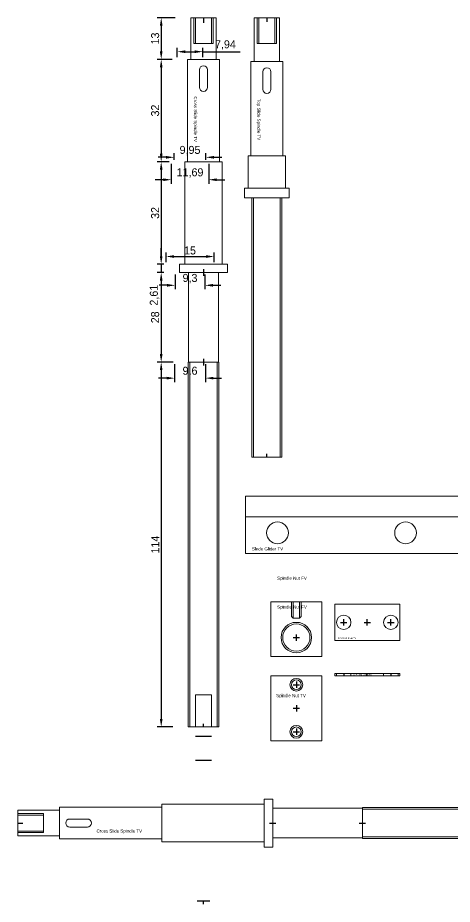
# Model space of a CAD drawing. Header units: millimetres. Extents: x 30 to 736, y 8 to 599.
# Drawn here: x 30 to 165.7, y 15.6 to 292.6 of the extents above; entities that cross this region are included whole.
import ezdxf

# ---------------------------------------------------------------- set-up
doc = ezdxf.new("R2010")
doc.units = ezdxf.units.MM
for name, color, linetype in [('Dim', 1, 'Continuous'), ('Hulplijn', 3, 'Continuous'), ('Text', 7, 'Continuous')]:
    doc.layers.add(name, color=color, linetype=linetype)
for name, color, linetype, lineweight in [('Inner', 8, 'Continuous', 9), ('Main', 7, 'Continuous', 20), ('Screw', 7, 'Continuous', 20), ('Screw Inner', 8, 'Continuous', 9)]:
    doc.layers.add(name, color=color, linetype=linetype, lineweight=lineweight)
doc.dimstyles.new('ISO-25', dxfattribs={"dimtxt": 2.5, "dimasz": 2.5, "dimexe": 1.25, "dimexo": 0.625, "dimtad": 1, "dimtxsty": 'Standard', "dimcen": 2.5, "dimadec": 0, "dimazin": 0, "dimtfac": 1, "dimtmove": 0, "dimatfit": 3, "dimfxl": 1, "dimarcsym": 0})

# ---------------------------------------------------------------- blocks, each defined once
blk = doc.blocks.new('DWARSSUPPORTAS TV')
at = {"layer": 'Hulplijn'}
for p, q in [((0, 79.61), (0, 78)), ((0, 1), (0, -1)), ((0, -27), (0, -29)), ((0, -142), (0, -141)), ((-2.5, -144.9), (2.5, -144.9)), ((-2.5, -152.4), (2.5, -152.4)), ((2, -196.39), (-2, -196.39)), ((0, -197.39), (0, -196.39))]:
    blk.add_line(p, q, dxfattribs=at)
at = {"layer": 'Inner'}
for p, q in [((-3, 71.61), (3, 71.61)), ((-2.54, -142), (-2.54, -132)), ((-2.54, -132), (2.54, -132)), ((2.54, -142), (2.54, -132))]:
    blk.add_line(p, q, dxfattribs=at)
at = {"layer": 'Main'}
for p, q in [((3.97, 79.61), (-3.97, 79.61)), ((-3.97, 79.61), (-3.97, 66.61)), ((3.97, 66.61), (3.97, 79.61)), ((-3.97, 66.61), (3.97, 66.61)), ((-1.25, 63.36), (-1.25, 57.86)), ((1.25, 63.36), (1.25, 57.86))]:
    blk.add_line(p, q, dxfattribs=at)
for points in [[(-4.975, 34.61), (4.975, 34.61), (4.975, 66.61), (-4.975, 66.61)], [(-5.845, 2.61), (5.845, 2.61), (5.845, 34.61), (-5.845, 34.61)], [(-7.5, 0), (7.5, 0), (7.5, 2.61), (-7.5, 2.61)], [(-4.65, -28), (4.65, -28), (4.65, 0), (-4.65, 0)]]:
    blk.add_lwpolyline(points, close=True, dxfattribs=at)
for centre, start, end in [((0, 63.36), 0, 180), ((0, 57.86), 180, 0)]:
    blk.add_arc(centre, 1.25, start, end, dxfattribs=at)
at = {"layer": 'Screw'}
for p, q in [((4.8, -28), (-4.8, -28)), ((-4.8, -28), (-4.8, -142)), ((-4.3, -28), (-4.3, -142)), ((4.3, -142), (4.3, -28)), ((4.8, -142), (4.8, -28)), ((-4.8, -142), (4.8, -142))]:
    blk.add_line(p, q, dxfattribs=at)
at = {"layer": 'Screw Inner'}
for p, q in [((-3, 79.61), (-3, 71.61)), ((-2.5, 79.61), (-2.5, 71.61)), ((2.5, 79.61), (2.5, 71.61)), ((3, 79.61), (3, 71.61))]:
    blk.add_line(p, q, dxfattribs=at)
at = {"layer": 'Text', "insert": (-2, 55), "char_height": 1, "attachment_point": 1, "rotation": 270}
blk.add_mtext('Cross Slide Spindle TV', dxfattribs=at)
blk = doc.blocks.new('*D94')
at = {"color": 0, "linetype": 'ByBlock', "lineweight": -2}
for p, q in [((79.15, 212.38), (79.15, 207.75)), ((88.45, 212.38), (88.45, 207.75)), ((76.65, 209), (74.15, 209)), ((90.95, 209), (93.45, 209))]:
    blk.add_line(p, q, dxfattribs=at)
at = {"color": 0, "linetype": 'ByBlock'}
for points in [[(79.15, 209), (76.65, 208.58), (76.65, 209.42)], [(88.45, 209), (90.95, 208.58), (90.95, 209.42)]]:
    blk.add_solid(points, dxfattribs=at)
at = {"layer": 'DEFPOINTS', "color": 0, "linetype": 'ByBlock'}
for p in [(79.15, 213), (88.45, 213)]:
    blk.add_point(p, dxfattribs=at)
at = {"color": 0, "linetype": 'ByBlock', "lineweight": -2, "insert": (83.8, 211.08), "char_height": 2.5, "attachment_point": 5}
blk.add_mtext('\\A1;9,3', dxfattribs=at)
blk = doc.blocks.new('*D95')
at = {"color": 0, "linetype": 'ByBlock', "lineweight": -2}
for p, q in [((78.83, 248.24), (78.83, 250.25)), ((88.78, 248.24), (88.78, 250.25)), ((76.33, 249), (73.83, 249)), ((91.28, 249), (93.78, 249))]:
    blk.add_line(p, q, dxfattribs=at)
at = {"color": 0, "linetype": 'ByBlock'}
for points in [[(78.83, 249), (76.33, 248.58), (76.33, 249.42)], [(88.78, 249), (91.28, 248.58), (91.28, 249.42)]]:
    blk.add_solid(points, dxfattribs=at)
at = {"layer": 'DEFPOINTS', "color": 0, "linetype": 'ByBlock'}
for p in [(78.83, 247.61), (88.78, 247.61)]:
    blk.add_point(p, dxfattribs=at)
at = {"color": 0, "linetype": 'ByBlock', "lineweight": -2, "insert": (83.8, 251.08), "char_height": 2.5, "attachment_point": 5}
blk.add_mtext('\\A1;9,95', dxfattribs=at)
blk = doc.blocks.new('*D96')
at = {"color": 0, "linetype": 'ByBlock', "lineweight": -2}
for p, q in [((79.83, 280.24), (79.83, 283.25)), ((87.77, 280.24), (87.77, 283.25)), ((82.33, 282), (85.27, 282)), ((87.77, 282), (99.44, 282))]:
    blk.add_line(p, q, dxfattribs=at)
at = {"color": 0, "linetype": 'ByBlock'}
for points in [[(79.83, 282), (82.33, 281.58), (82.33, 282.42)], [(87.77, 282), (85.27, 281.58), (85.27, 282.42)]]:
    blk.add_solid(points, dxfattribs=at)
at = {"layer": 'DEFPOINTS', "color": 0, "linetype": 'ByBlock'}
for p in [(79.83, 279.61), (87.77, 279.61)]:
    blk.add_point(p, dxfattribs=at)
at = {"color": 0, "linetype": 'ByBlock', "lineweight": -2, "insert": (94.85, 284.08), "char_height": 2.5, "attachment_point": 5}
blk.add_mtext('\\A1;7,94', dxfattribs=at)
blk = doc.blocks.new('*D97')
at = {"color": 0, "linetype": 'ByBlock', "lineweight": -2}
for p, q in [((79.2, 292.61), (73.55, 292.61)), ((74.8, 290.11), (74.8, 282.11)), ((78.2, 279.61), (73.55, 279.61))]:
    blk.add_line(p, q, dxfattribs=at)
at = {"color": 0, "linetype": 'ByBlock'}
for points in [[(74.8, 292.61), (74.38, 290.11), (75.22, 290.11)], [(74.8, 279.61), (74.38, 282.11), (75.22, 282.11)]]:
    blk.add_solid(points, dxfattribs=at)
at = {"layer": 'DEFPOINTS', "color": 0, "linetype": 'ByBlock'}
for p in [(79.83, 292.61), (78.83, 279.61)]:
    blk.add_point(p, dxfattribs=at)
at = {"color": 0, "linetype": 'ByBlock', "lineweight": -2, "insert": (72.92, 286.11), "char_height": 2.5, "attachment_point": 5, "rotation": 90}
blk.add_mtext('\\A1;13', dxfattribs=at)
blk = doc.blocks.new('*D98')
at = {"color": 0, "linetype": 'ByBlock', "lineweight": -2}
for p, q in [((78.2, 279.61), (73.55, 279.61)), ((74.8, 277.11), (74.8, 250.11)), ((77.33, 247.61), (73.55, 247.61))]:
    blk.add_line(p, q, dxfattribs=at)
at = {"color": 0, "linetype": 'ByBlock'}
for points in [[(74.8, 279.61), (74.38, 277.11), (75.22, 277.11)], [(74.8, 247.61), (74.38, 250.11), (75.22, 250.11)]]:
    blk.add_solid(points, dxfattribs=at)
at = {"layer": 'DEFPOINTS', "color": 0, "linetype": 'ByBlock'}
for p in [(78.83, 279.61), (77.95, 247.61)]:
    blk.add_point(p, dxfattribs=at)
at = {"color": 0, "linetype": 'ByBlock', "lineweight": -2, "insert": (72.92, 263.61), "char_height": 2.5, "attachment_point": 5, "rotation": 90}
blk.add_mtext('\\A1;32', dxfattribs=at)
blk = doc.blocks.new('*D99')
at = {"color": 0, "linetype": 'ByBlock', "lineweight": -2}
for p, q in [((77.33, 247.61), (73.55, 247.61)), ((74.8, 245.11), (74.8, 218.11)), ((75.67, 215.61), (73.55, 215.61))]:
    blk.add_line(p, q, dxfattribs=at)
at = {"color": 0, "linetype": 'ByBlock'}
for points in [[(74.8, 247.61), (74.38, 245.11), (75.22, 245.11)], [(74.8, 215.61), (74.38, 218.11), (75.22, 218.11)]]:
    blk.add_solid(points, dxfattribs=at)
at = {"layer": 'DEFPOINTS', "color": 0, "linetype": 'ByBlock'}
for p in [(77.95, 247.61), (76.3, 215.61)]:
    blk.add_point(p, dxfattribs=at)
at = {"color": 0, "linetype": 'ByBlock', "lineweight": -2, "insert": (72.92, 231.61), "char_height": 2.5, "attachment_point": 5, "rotation": 90}
blk.add_mtext('\\A1;32', dxfattribs=at)
blk = doc.blocks.new('*D100')
at = {"color": 0, "linetype": 'ByBlock', "lineweight": -2}
for p, q in [((74.8, 218.11), (74.8, 220.61)), ((75.67, 215.61), (73.55, 215.61)), ((74.8, 215.61), (74.8, 213)), ((75.67, 213), (73.55, 213)), ((74.8, 210.5), (74.8, 203.83))]:
    blk.add_line(p, q, dxfattribs=at)
at = {"color": 0, "linetype": 'ByBlock'}
for points in [[(74.8, 215.61), (74.38, 218.11), (75.22, 218.11)], [(74.8, 213), (74.38, 210.5), (75.22, 210.5)]]:
    blk.add_solid(points, dxfattribs=at)
at = {"layer": 'DEFPOINTS', "color": 0, "linetype": 'ByBlock'}
for p in [(76.3, 215.61), (76.3, 213)]:
    blk.add_point(p, dxfattribs=at)
at = {"color": 0, "linetype": 'ByBlock', "lineweight": -2, "insert": (72.72, 205.92), "char_height": 2.5, "attachment_point": 5, "rotation": 90}
blk.add_mtext('\\A1;2,61', dxfattribs=at)
blk = doc.blocks.new('*D101')
at = {"color": 0, "linetype": 'ByBlock', "lineweight": -2}
for p, q in [((75.67, 213), (73.55, 213)), ((74.8, 210.5), (74.8, 187.5)), ((78.52, 185), (73.55, 185))]:
    blk.add_line(p, q, dxfattribs=at)
at = {"color": 0, "linetype": 'ByBlock'}
for points in [[(74.8, 213), (74.38, 210.5), (75.22, 210.5)], [(74.8, 185), (74.38, 187.5), (75.22, 187.5)]]:
    blk.add_solid(points, dxfattribs=at)
at = {"layer": 'DEFPOINTS', "color": 0, "linetype": 'ByBlock'}
for p in [(76.3, 213), (79.15, 185)]:
    blk.add_point(p, dxfattribs=at)
at = {"color": 0, "linetype": 'ByBlock', "lineweight": -2, "insert": (72.92, 199), "char_height": 2.5, "attachment_point": 5, "rotation": 90}
blk.add_mtext('\\A1;28', dxfattribs=at)
blk = doc.blocks.new('*D102')
at = {"color": 0, "linetype": 'ByBlock', "lineweight": -2}
for p, q in [((78.52, 185), (73.55, 185)), ((74.8, 182.5), (74.8, 73.5)), ((78.38, 71), (73.55, 71))]:
    blk.add_line(p, q, dxfattribs=at)
at = {"color": 0, "linetype": 'ByBlock'}
for points in [[(74.8, 185), (74.38, 182.5), (75.22, 182.5)], [(74.8, 71), (74.38, 73.5), (75.22, 73.5)]]:
    blk.add_solid(points, dxfattribs=at)
at = {"layer": 'DEFPOINTS', "color": 0, "linetype": 'ByBlock'}
for p in [(79.15, 185), (79, 71)]:
    blk.add_point(p, dxfattribs=at)
at = {"color": 0, "linetype": 'ByBlock', "lineweight": -2, "insert": (72.92, 128), "char_height": 2.5, "attachment_point": 5, "rotation": 90}
blk.add_mtext('\\A1;114', dxfattribs=at)
blk = doc.blocks.new('*D103')
at = {"color": 0, "linetype": 'ByBlock', "lineweight": -2}
for p, q in [((79, 184.38), (79, 178.75)), ((88.6, 184.38), (88.6, 178.75)), ((76.5, 180), (74, 180)), ((91.1, 180), (93.6, 180))]:
    blk.add_line(p, q, dxfattribs=at)
at = {"color": 0, "linetype": 'ByBlock'}
for points in [[(79, 180), (76.5, 179.58), (76.5, 180.42)], [(88.6, 180), (91.1, 179.58), (91.1, 180.42)]]:
    blk.add_solid(points, dxfattribs=at)
at = {"layer": 'DEFPOINTS', "color": 0, "linetype": 'ByBlock'}
for p in [(79, 185), (88.6, 185)]:
    blk.add_point(p, dxfattribs=at)
at = {"color": 0, "linetype": 'ByBlock', "lineweight": -2, "insert": (83.8, 182.08), "char_height": 2.5, "attachment_point": 5}
blk.add_mtext('\\A1;9,6', dxfattribs=at)
blk = doc.blocks.new('*D104')
at = {"color": 0, "linetype": 'ByBlock', "lineweight": -2}
for p, q in [((76.3, 216.24), (76.3, 219.25)), ((91.3, 216.24), (91.3, 219.25)), ((78.8, 218), (88.8, 218))]:
    blk.add_line(p, q, dxfattribs=at)
at = {"color": 0, "linetype": 'ByBlock'}
for points in [[(76.3, 218), (78.8, 217.58), (78.8, 218.42)], [(91.3, 218), (88.8, 217.58), (88.8, 218.42)]]:
    blk.add_solid(points, dxfattribs=at)
at = {"layer": 'DEFPOINTS', "color": 0, "linetype": 'ByBlock'}
for p in [(76.3, 215.61), (91.3, 215.61)]:
    blk.add_point(p, dxfattribs=at)
at = {"color": 0, "linetype": 'ByBlock', "lineweight": -2, "insert": (83.8, 219.88), "char_height": 2.5, "attachment_point": 5}
blk.add_mtext('\\A1;15', dxfattribs=at)
blk = doc.blocks.new('*D105')
at = {"color": 0, "linetype": 'ByBlock', "lineweight": -2}
for p, q in [((77.95, 246.99), (77.95, 240.75)), ((89.64, 246.99), (89.64, 240.75)), ((75.45, 242), (72.95, 242)), ((92.14, 242), (94.64, 242))]:
    blk.add_line(p, q, dxfattribs=at)
at = {"color": 0, "linetype": 'ByBlock'}
for points in [[(77.95, 242), (75.45, 241.58), (75.45, 242.42)], [(89.64, 242), (92.14, 241.58), (92.14, 242.42)]]:
    blk.add_solid(points, dxfattribs=at)
at = {"layer": 'DEFPOINTS', "color": 0, "linetype": 'ByBlock'}
for p in [(77.95, 247.61), (89.64, 247.61)]:
    blk.add_point(p, dxfattribs=at)
at = {"color": 0, "linetype": 'ByBlock', "lineweight": -2, "insert": (83.8, 244.08), "char_height": 2.5, "attachment_point": 5}
blk.add_mtext('\\A1;11,69', dxfattribs=at)
blk = doc.blocks.new('CONUSSUPPORTAS TV')
at = {"layer": 'Hulplijn'}
for p, q in [((0, 0), (0, -1.31)), ((0, -137.31), (0, -136.31))]:
    blk.add_line(p, q, dxfattribs=at)
at = {"layer": 'Inner'}
blk.add_line((-3, -8), (3, -8), dxfattribs=at)
at = {"layer": 'Main'}
for p, q in [((3.965, 0), (-3.965, 0)), ((-3.965, 0), (-3.965, -13.65)), ((3.965, -13.65), (3.965, 0)), ((-3.965, -13.65), (3.965, -13.65)), ((-1.25, -16.9), (-1.25, -22.4)), ((1.25, -16.9), (1.25, -22.4)), ((4.65, -56.31), (-4.65, -56.31)), ((-4.65, -137.31), (4.65, -137.31))]:
    blk.add_line(p, q, dxfattribs=at)
for points in [[(-4.97, -43.1), (4.97, -43.1), (4.97, -13.65), (-4.97, -13.65)], [(-5.85, -53.3), (5.85, -53.3), (5.85, -43.1), (-5.85, -43.1)], [(-6.97, -56.31), (6.97, -56.31), (6.97, -53.3), (-6.97, -53.3)]]:
    blk.add_lwpolyline(points, close=True, dxfattribs=at)
for centre, start, end in [((0, -16.9), 0, 180), ((0, -22.4), 180, 0)]:
    blk.add_arc(centre, 1.25, start, end, dxfattribs=at)
at = {"layer": 'Screw'}
for p, q in [((-4.65, -56.31), (-4.65, -137.31)), ((-4.15, -56.31), (-4.15, -137.31)), ((4.15, -137.31), (4.15, -56.31)), ((4.65, -137.31), (4.65, -56.31))]:
    blk.add_line(p, q, dxfattribs=at)
at = {"layer": 'Screw Inner'}
for p, q in [((-3, 0), (-3, -8)), ((-2.5, 0), (-2.5, -8)), ((2.5, 0), (2.5, -8)), ((3, 0), (3, -8))]:
    blk.add_line(p, q, dxfattribs=at)
at = {"layer": 'Text', "insert": (-2, -25.31), "char_height": 1, "attachment_point": 1, "rotation": 270}
blk.add_mtext('Top Slide Spindle TV', dxfattribs=at)
blk = doc.blocks.new('SPINDLE NUT FV')
at = {"layer": 'Hulplijn'}
for p, q in [((-1, -10.83), (1, -10.83)), ((0, -11.83), (0, -9.83))]:
    blk.add_line(p, q, dxfattribs=at)
at = {"layer": 'Main'}
for p, q in [((-8, 0.3), (-8, -16.77)), ((8, 0.3), (-8, 0.3)), ((8, -16.77), (8, 0.3)), ((-8, -16.77), (8, -16.77))]:
    blk.add_line(p, q, dxfattribs=at)
for radius in [4.76, 4.26]:
    blk.add_circle((0, -10.83), radius, dxfattribs=at)
at = {"layer": 'Screw Inner'}
for p, q in [((-1.5, 0.3), (-1.5, -4.27)), ((-1, 0.3), (-1, -4.77)), ((1, 0.3), (1, -4.77)), ((1.5, 0.3), (1.5, -4.27)), ((-1, -4.77), (-1.5, -4.27)), ((-1, -4.77), (1, -4.77)), ((1, -4.77), (1.5, -4.27))]:
    blk.add_line(p, q, dxfattribs=at)
at = {"layer": 'Text', "insert": (-6, -0.77), "char_height": 1, "attachment_point": 1}
blk.add_mtext('Spindle Nut FV', dxfattribs=at)
blk = doc.blocks.new('Srew Nut Shim TV')
at = {"layer": 'Hulplijn'}
for p, q in [((-8.35, 0), (-6.35, 0)), ((-7.35, -1), (-7.35, 1)), ((-1, 0), (1, 0)), ((0, -1), (0, 1)), ((6.35, 0), (8.35, 0)), ((7.35, -1), (7.35, 1))]:
    blk.add_line(p, q, dxfattribs=at)
at = {"layer": 'Main'}
blk.add_lwpolyline([(-10.15, -5.7), (10.15, -5.7), (10.15, 5.7), (-10.15, 5.7)], close=True, dxfattribs=at)
for centre in [(-7.35, 0), (7.35, 0)]:
    blk.add_circle(centre, 2.25, dxfattribs=at)
at = {"layer": 'Text', "insert": (-9.15, -4.7), "char_height": 0.5, "attachment_point": 1}
blk.add_mtext('Srew Nut Shim TV', dxfattribs=at)
blk = doc.blocks.new('Srew Nut Shim FV')
at = {"layer": 'Hulplijn'}
for p, q in [((-7.35, 0.7), (-7.35, 0)), ((0, 0), (0, 0.7)), ((7.35, 0.7), (7.35, 0))]:
    blk.add_line(p, q, dxfattribs=at)
at = {"layer": 'Inner'}
for p, q in [((-9.6, 0.7), (-9.6, 0)), ((-5.1, 0.7), (-5.1, 0)), ((5.1, 0.7), (5.1, 0)), ((9.6, 0.7), (9.6, 0))]:
    blk.add_line(p, q, dxfattribs=at)
at = {"layer": 'Main'}
blk.add_lwpolyline([(-10.15, 0), (10.15, 0), (10.15, 0.7), (-10.15, 0.7)], close=True, dxfattribs=at)
at = {"layer": 'Text', "insert": (-4.27, 0.59), "char_height": 0.5, "attachment_point": 1}
blk.add_mtext('Srew Nut Shim FV', dxfattribs=at)
blk = doc.blocks.new('SLEDE GLIDER TV')
at = {"layer": 'Inner'}
blk.add_line((100, -6.5), (0, -6.5), dxfattribs=at)
at = {"layer": 'Main'}
for p, q in [((100, 0), (0, 0)), ((0, 0), (0, -18)), ((100, -18), (100, 0)), ((0, -18), (100, -18))]:
    blk.add_line(p, q, dxfattribs=at)
for centre in [(10, -11.5), (50, -11.5), (90, -11.5)]:
    blk.add_circle(centre, 3.4, dxfattribs=at)
at = {"layer": 'Text', "insert": (2, -16), "char_height": 1, "attachment_point": 1}
blk.add_mtext('Slede Glider TV', dxfattribs=at)

msp = doc.modelspace()

# ---------------------------------------------------------------- linework, layer by layer
at = {"layer": 'Hulplijn'}
for p, q in [((116, 84.2), (118, 84.2)), ((117, 85.2), (117, 83.2)), ((117, 77.85), (117, 75.85)), ((116, 76.85), (118, 76.85)), ((116, 69.5), (118, 69.5)), ((117, 70.5), (117, 68.5))]:
    msp.add_line(p, q, dxfattribs=at)
at = {"layer": 'Main'}
msp.add_lwpolyline([(109, 87), (125, 87), (125, 66.7), (109, 66.7)], close=True, dxfattribs=at)
at = {"layer": 'Screw'}
for centre, radius in [((117, 84.2), 2), ((117, 84.2), 1.5), ((117, 69.5), 2), ((117, 69.5), 1.5)]:
    msp.add_circle(centre, radius, dxfattribs=at)

# ---------------------------------------------------------------- block references
at = {"layer": 'Dim'}
msp.add_blockref('SLEDE GLIDER TV', (101.114, 143.162), dxfattribs=at)
at = {"layer": 'Hulplijn'}
for name, p in [('DWARSSUPPORTAS TV', (88, 213)), ('SPINDLE NUT FV', (117, 109.77))]:
    msp.add_blockref(name, p, dxfattribs=at)
at = {"layer": 'Hulplijn', "rotation": 90}
msp.add_blockref('DWARSSUPPORTAS TV', (109.61, 41), dxfattribs=at)
at = {"layer": 'Main'}
msp.add_blockref('CONUSSUPPORTAS TV', (107.8, 292.61), dxfattribs=at)
at = {"layer": 'Text'}
for name, p in [('Srew Nut Shim TV', (139.15, 103.7)), ('Srew Nut Shim FV', (139.15, 87))]:
    msp.add_blockref(name, p, dxfattribs=at)

# ---------------------------------------------------------------- texts
at = {"layer": 'Text', "char_height": 1, "attachment_point": 1}
for s, insert in [('Spindle Nut FV', (111, 118)), ('Spindle Nut TV', (110.684, 81.31))]:
    msp.add_mtext(s, dxfattribs=dict(at, insert=insert))

# ---------------------------------------------------------------- dimensions: what is measured, and where the dimension line sits
at = {"layer": 'Dim'}
for base, p1, p2, picture, middle in [((74.8, 279.61), (79.83, 292.61), (78.825, 279.61), '*D97', (72.925, 286.11)), ((74.8, 247.61), (78.825, 279.61), (77.955, 247.61), '*D98', (72.925, 263.61)), ((74.8, 215.61), (77.955, 247.61), (76.3, 215.61), '*D99', (72.925, 231.61)), ((74.8, 213), (76.3, 215.61), (76.3, 213), '*D100', (72.717, 205.917)), ((74.8, 185), (76.3, 213), (79.15, 185), '*D101', (72.925, 199)), ((74.8, 71), (79.15, 185), (79, 71), '*D102', (72.925, 128))]:
    dim = msp.add_linear_dim(base=base, p1=p1, p2=p2, angle=90, dimstyle='ISO-25', dxfattribs=at)
    dim.commit()
    dim.dimension.update_dxf_attribs({"geometry": picture, "text_midpoint": middle})
for base, p1, p2, picture, middle in [((87.77, 282), (79.83, 279.61), (87.77, 279.61), '*D96', (94.853, 284.083)), ((88.775, 249), (78.825, 247.61), (88.775, 247.61), '*D95', (83.8, 251.083)), ((89.645, 242), (77.955, 247.61), (89.645, 247.61), '*D105', (83.8, 244.083)), ((91.3, 218), (76.3, 215.61), (91.3, 215.61), '*D104', (83.8, 219.875)), ((88.45, 209), (79.15, 213), (88.45, 213), '*D94', (83.8, 211.083)), ((88.6, 180), (79, 185), (88.6, 185), '*D103', (83.8, 182.083))]:
    dim = msp.add_linear_dim(base=base, p1=p1, p2=p2, dimstyle='ISO-25', dxfattribs=at)
    dim.commit()
    dim.dimension.update_dxf_attribs({"geometry": picture, "text_midpoint": middle})

doc.saveas('drawing.dxf')
